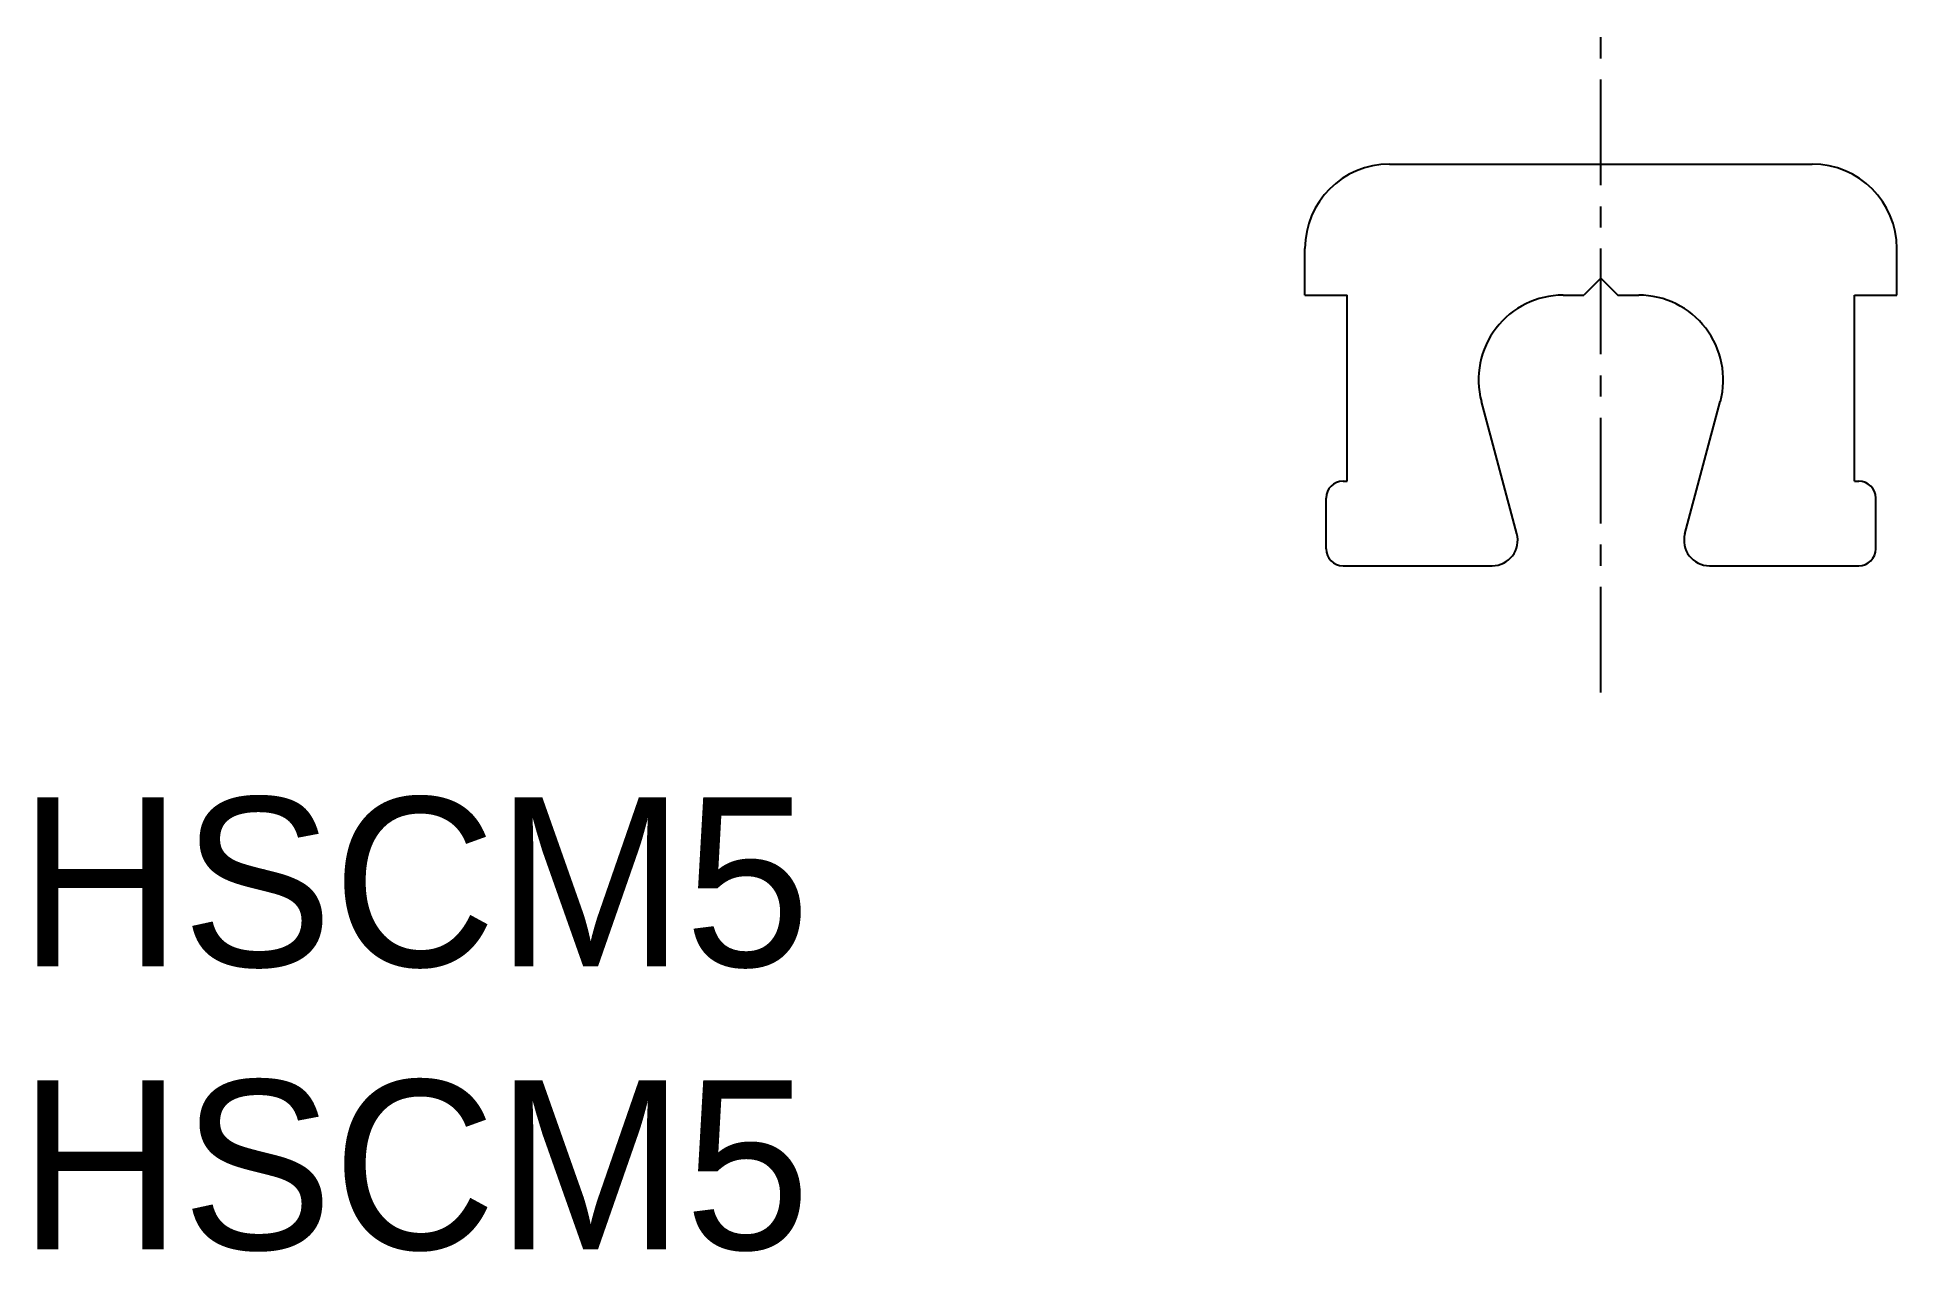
# Model space of a CAD drawing. Extents: x 0.2 to 22.2, y 0 to 14.3.
import ezdxf

# ---------------------------------------------------------------- set-up
doc = ezdxf.new("R2010")
doc.units = 0
doc.linetypes.add('CENTER', pattern=[2, 1.25, -0.25, 0.25, -0.25])
doc.layers.get('0').update_dxf_attribs({"linetype": 'CONTINUOUS'})
doc.layers.add('CENTER', color=1, linetype='CENTER')

msp = doc.modelspace()

# ---------------------------------------------------------------- linework, layer by layer
at = {"color": 7, "linetype": 'CONTINUOUS'}
for p, q in [((16.213, 12.836), (21.213, 12.836)), ((15.213, 11.286), (15.213, 11.836)), ((22.213, 11.286), (22.213, 11.836)), ((18.713, 11.486), (18.513, 11.286)), ((18.713, 11.486), (18.913, 11.286)), ((15.213, 11.286), (15.713, 11.286)), ((15.713, 9.086), (15.713, 11.286)), ((18.266, 11.286), (18.513, 11.286)), ((18.913, 11.286), (19.16, 11.286)), ((21.713, 11.286), (22.213, 11.286)), ((21.713, 9.086), (21.713, 11.286)), ((17.719, 8.464), (17.3, 10.028)), ((19.707, 8.464), (20.125, 10.028)), ((15.663, 9.086), (15.713, 9.086)), ((21.713, 9.086), (21.763, 9.086)), ((15.463, 8.286), (15.463, 8.886)), ((21.963, 8.286), (21.963, 8.886)), ((15.663, 8.086), (17.429, 8.086)), ((19.996, 8.086), (21.763, 8.086))]:
    msp.add_line(p, q, dxfattribs=at)
for centre, radius, start, end in [((16.213, 11.836), 1, 90, 180), ((21.213, 11.836), 1, 0, 90), ((18.266, 10.286), 1, 90, 195), ((19.16, 10.286), 1, 345, 90), ((15.663, 8.886), 0.2, 90, 180), ((21.763, 8.886), 0.2, 0, 90), ((17.429, 8.386), 0.3, 270, 15), ((19.996, 8.386), 0.3, 165, 270), ((15.663, 8.286), 0.2, 180, 270), ((21.763, 8.286), 0.2, 270, 0)]:
    msp.add_arc(centre, radius, start, end, dxfattribs=at)
at = {"layer": 'CENTER', "color": 1, "linetype": 'CENTER'}
msp.add_line((18.713, 6.586), (18.713, 14.336), dxfattribs=at)

# ---------------------------------------------------------------- texts
at = {"color": 7, "linetype": 'CONTINUOUS'}
for p in [(0, 3.346), (0, 0)]:
    msp.add_text('HSCM5', height=2, dxfattribs=at).set_placement(p)

doc.saveas('drawing.dxf')
